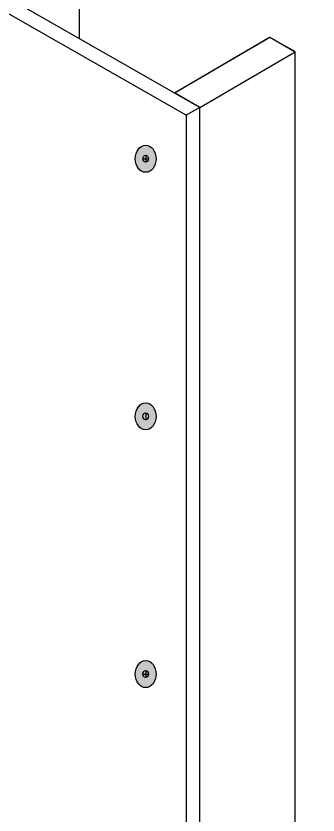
# Model space of a CAD drawing. Extents: x -1328 to 5679, y -4611 to 1603.
# Drawn here: x 4035.2 to 4141.9, y -2695.4 to -2412.9 of the extents above; entities that cross this region are included whole.
import ezdxf

# ---------------------------------------------------------------- set-up
doc = ezdxf.new("R2010")
doc.units = 0
doc.header["$MEASUREMENT"] = 0
doc.layers.add('G-ANNO-TTLB', color=7, linetype='Continuous', lineweight=0)
doc.layers.add('TYVEK', color=7, linetype='Continuous', lineweight=0)

# ---------------------------------------------------------------- blocks, each defined once
blk = doc.blocks.new('Block_90')
at = {"layer": 'TYVEK', "true_color": 0x003b71, "transparency": 33554687}
h = blk.add_hatch(color=156, dxfattribs=at)
h.dxf.hatch_style = 2
edge = h.paths.add_edge_path()
edge.add_ellipse((4081.01, -2463.42), major_axis=(0, 4.78), ratio=0.766948, start_angle=0, end_angle=360)
h = blk.add_hatch(color=156, dxfattribs=at)
h.dxf.hatch_style = 2
edge = h.paths.add_edge_path()
edge.add_ellipse((4081.01, -2554.47), major_axis=(0, 4.78), ratio=0.766948, start_angle=0, end_angle=360)
h = blk.add_hatch(color=156, dxfattribs=at)
h.dxf.hatch_style = 2
edge = h.paths.add_edge_path()
edge.add_ellipse((4081.01, -2645.55), major_axis=(0, 4.78), ratio=0.766948, start_angle=0, end_angle=360)
at = {"layer": 'TYVEK', "color": 18, "lineweight": 25, "true_color": 0x080808}
for p, q in [((4081.01, -2462.16), (4081.01, -2464.63)), ((4081.01, -2553.21), (4081.01, -2555.68)), ((4080.03, -2645.52), (4081.98, -2645.52)), ((4081.01, -2644.29), (4081.01, -2646.76))]:
    blk.add_line(p, q, dxfattribs=at)
at = {"layer": 'TYVEK', "color": 18, "lineweight": 25, "true_color": 0x000000}
blk.add_line((4080.03, -2463.39), (4081.98, -2463.39), dxfattribs=at)
at = {"layer": 'TYVEK', "color": 33, "lineweight": 25, "true_color": 0xcc9966}
blk.add_lwpolyline([(4080.49, -2459.06)], dxfattribs=at)
at = {"layer": 'TYVEK', "color": 18, "lineweight": 25, "true_color": 0x000000}
for centre, major_axis, ratio in [((4081.01, -2463.42), (0, 4.78), 0.766948), ((4081.01, -2463.39), (0, 1.23), 0.788846), ((4081.01, -2554.47), (0, 4.78), 0.766948), ((4081.01, -2645.55), (0, 4.78), 0.766948)]:
    blk.add_ellipse(centre, major_axis=major_axis, ratio=ratio, dxfattribs=at)
at = {"layer": 'TYVEK', "color": 18, "lineweight": 25, "true_color": 0x080808}
for centre in [(4081.01, -2554.44), (4081.01, -2645.52)]:
    blk.add_ellipse(centre, major_axis=(0, 1.23), ratio=0.788846, dxfattribs=at)

msp = doc.modelspace()

# ---------------------------------------------------------------- hatches: boundary and pattern name
at = {"layer": 'G-ANNO-TTLB', "true_color": 0xff00ff, "transparency": 33554687}
h = msp.add_hatch(color=6, dxfattribs=at)
edge = h.paths.add_edge_path()
edge.add_spline(control_points=[(5053.44, -3461.41), (5053.44, -3461.41), (2123.92, -3461.41), (2123.92, -3461.41), (2123.92, -3461.41), (2123.92, -1004.41), (2123.92, -1004.41), (2123.92, -1004.41), (5053.44, -1004.41), (5053.44, -1004.41), (5053.44, -1004.41), (5053.44, -3461.41), (5053.44, -3461.41)], knot_values=[0, 0, 0, 0, 1, 1, 1, 2, 2, 2, 3, 3, 3, 4, 4, 4, 4], degree=3, periodic=0)
edge = h.paths.add_edge_path()
edge.add_spline(control_points=[(2132.92, -1013.41), (2132.92, -1013.41), (2132.92, -3452.41), (2132.92, -3452.41), (2132.92, -3452.41), (5044.44, -3452.41), (5044.44, -3452.41), (5044.44, -3452.41), (5044.44, -1013.41), (5044.44, -1013.41), (5044.44, -1013.41), (2132.92, -1013.41), (2132.92, -1013.41)], knot_values=[0, 0, 0, 0, 1, 1, 1, 2, 2, 2, 3, 3, 3, 4, 4, 4, 4], degree=3, periodic=0)
edge.add_line((2132.92, -1013.41), (2132.92, -1013.41))

# ---------------------------------------------------------------- linework, layer by layer
at = {"layer": 'G-ANNO-TTLB'}
for points in [[(5053.44, -3461.41), (5053.44, -3461.41), (2123.92, -3461.41), (2123.92, -3461.41), (2123.92, -3461.41), (2123.92, -1004.41), (2123.92, -1004.41), (2123.92, -1004.41), (5053.44, -1004.41), (5053.44, -1004.41), (5053.44, -1004.41), (5053.44, -3461.41), (5053.44, -3461.41)], [(2132.92, -1013.41), (2132.92, -1013.41), (2132.92, -3452.41), (2132.92, -3452.41), (2132.92, -3452.41), (5044.44, -3452.41), (5044.44, -3452.41), (5044.44, -3452.41), (5044.44, -1013.41), (5044.44, -1013.41), (5044.44, -1013.41), (2132.92, -1013.41), (2132.92, -1013.41)]]:
    msp.add_open_spline(points, degree=3, knots=[0, 0, 0, 0, 1, 1, 1, 2, 2, 2, 3, 3, 3, 4, 4, 4, 4], dxfattribs=at)
at = {"layer": 'TYVEK', "color": 2, "lineweight": 25, "true_color": 0xffff00}
for p, q in [((4100.15, -2445.26), (3831.32, -2291.75)), ((4095.34, -2448.04), (3826.51, -2294.53)), ((4100.15, -2539.78), (4100.15, -2445.26)), ((4095.34, -2448.04), (4095.34, -2534.48)), ((4100.15, -2869.68), (4100.15, -2532.78)), ((4095.34, -2534.48), (4095.34, -2872.46))]:
    msp.add_line(p, q, dxfattribs=at)
at = {"layer": 'TYVEK', "color": 18, "lineweight": 25, "true_color": 0x000000}
for q in [(3826.51, -2294.53), (4095.34, -2872.46)]:
    msp.add_line((4095.34, -2448.04), q, dxfattribs=at)
at = {"layer": 'TYVEK', "color": 33, "lineweight": 25, "true_color": 0xcc9966}
for p, q in [((4057.54, -2382), (4057.54, -2420.92)), ((4091.41, -2439.95), (4124.82, -2420.38)), ((4124.82, -2420.38), (4133.8, -2425.56)), ((4100.15, -2445.26), (4133.8, -2425.56)), ((4133.78, -2850.11), (4133.78, -2425.69))]:
    msp.add_line(p, q, dxfattribs=at)
at = {"layer": 'TYVEK', "color": 165, "lineweight": 25, "true_color": 0x4c5f99}
msp.add_line((4100.15, -2445.26), (4095.34, -2448.04), dxfattribs=at)
at = {"layer": 'TYVEK', "color": 33, "lineweight": 25, "true_color": 0xcc9966}
msp.add_lwpolyline([(4100.16, -2445.26), (4091.16, -2440.09), (4124.81, -2420.39), (4133.81, -2425.55)], dxfattribs=at)

# ---------------------------------------------------------------- block references
at = {"layer": 'TYVEK'}
msp.add_blockref('Block_90', (0, 0), dxfattribs=at)

doc.saveas('drawing.dxf')
